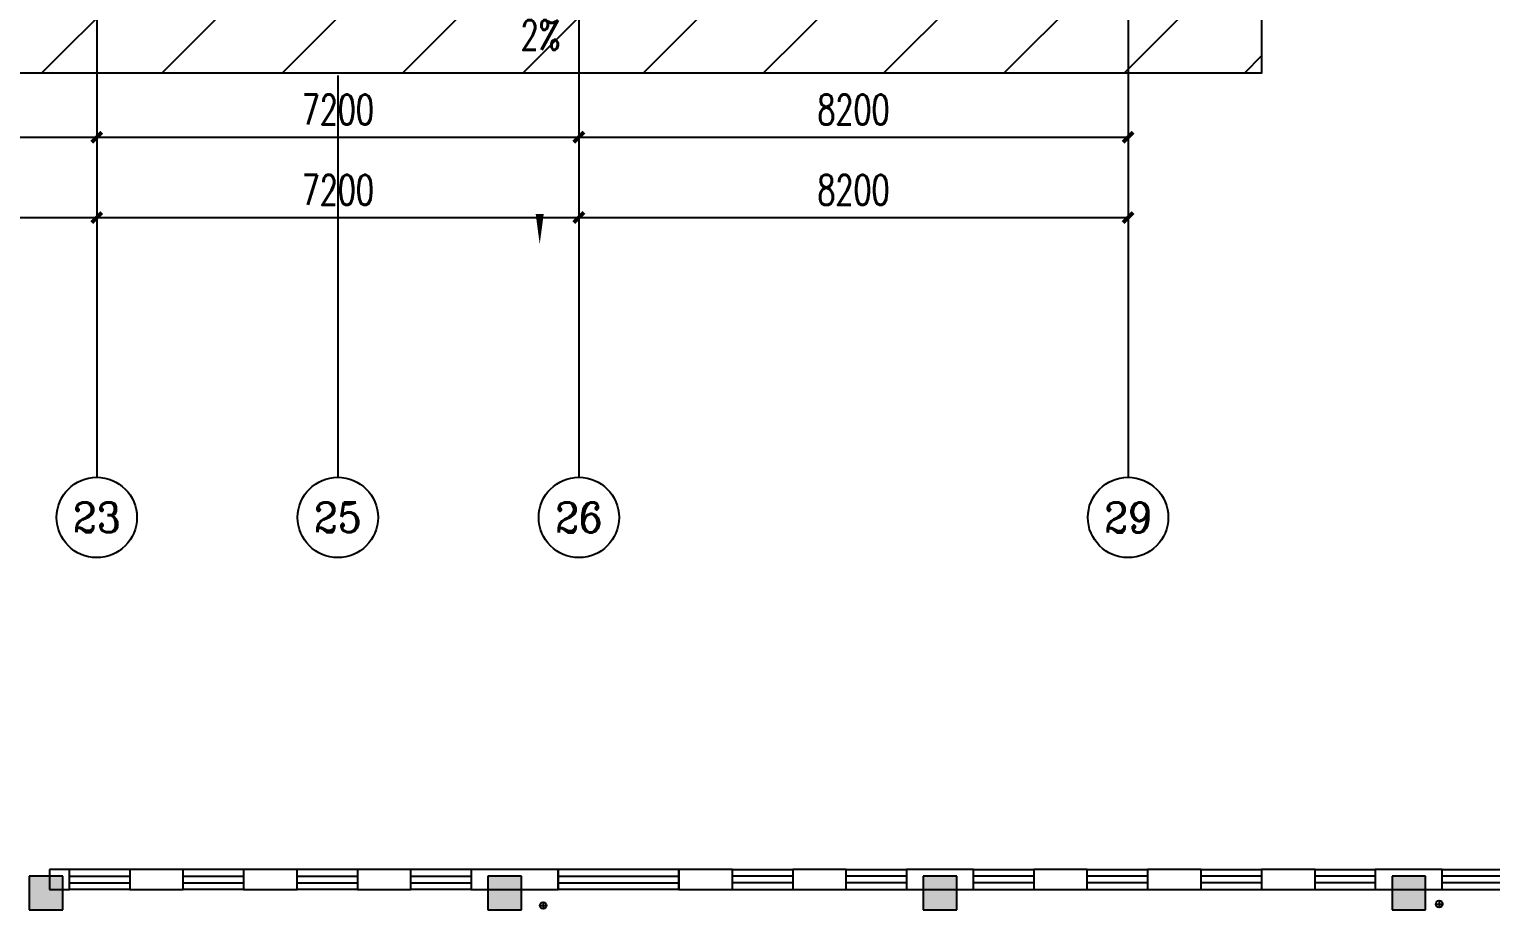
# Model space of a CAD drawing. Extents: x 1333527 to 1855755, y 1020844 to 1581249.
# Drawn here: x 1414274 to 1436099, y 1054977 to 1068127 of the extents above; entities that cross this region are included whole.
import ezdxf
from ezdxf.enums import TextEntityAlignment as Align

# ---------------------------------------------------------------- set-up
doc = ezdxf.new("R2010")
doc.units = 0
doc.header["$LTSCALE"] = 1000
doc.header["$PDSIZE"] = 5
doc.layers.add('1-建筑底图', color=8, linetype='Continuous', plot=False)
for name, color, linetype in [('AXIS_TEXT', 7, 'Continuous'), ('建筑-柱子', 9, 'Continuous'), ('建筑-柱子-填充', 8, 'Continuous'), ('排水', 153, 'Continuous')]:
    doc.layers.add(name, color=color, linetype=linetype)
doc.styles.add('_TCH_AXIS', font='COMPLEX', dxfattribs={"bigfont": 'GBCBIG'})
doc.styles.add('_TCH_DIM', font='SIMPLEX', dxfattribs={"bigfont": 'GBCBIG'})
doc.styles.add('_TCH_DIM_T3', font='SIMPLEX', dxfattribs={"width": 0.705882, "bigfont": 'GBCBIG'})
doc.styles.add('COMPLEX', font='COMPLEX')
doc.dimstyles.new('_TCH_ARCH&&150', dxfattribs={"dimtxt": 446.25, "dimasz": 150, "dimexe": 375, "dimexo": 450, "dimgap": 189.375, "dimtad": 1, "dimdec": 0, "dimzin": 0, "dimdsep": 46, "dimtxsty": '_TCH_DIM_T3', "dimblk": 'ARCHTICK', "dimcen": 0.09, "dimclrt": 7, "dimazin": 2, "dimtfac": 1, "dimtdec": 0, "dimtix": 1, "dimtmove": 2, "dimatfit": 3, "dimfxl": 1, "dimtolj": 1, "dimtzin": 0, "dimarcsym": 0})

# ---------------------------------------------------------------- blocks, each defined once
blk = doc.blocks.new('ng')
at = {"layer": '排水'}
for p, q in [((345991, 781358), (346091, 781358)), ((346041, 781408), (346041, 781308))]:
    blk.add_line(p, q, dxfattribs=at)
blk.add_circle((346041, 781358), 50, dxfattribs=at)
blk = doc.blocks.new('A$C4670417C')
at = {"layer": '建筑-柱子-填充'}
for points in [[(54500, 14300), (54000, 14300), (54000, 13800), (54500, 13800)], [(61350, 14300), (60850, 14300), (60850, 13800), (61350, 13800)], [(67850, 14300), (67350, 14300), (67350, 13800), (67850, 13800)], [(74850, 14300), (74350, 14300), (74350, 13800), (74850, 13800)]]:
    blk.add_hatch(color=256, dxfattribs=at).paths.add_polyline_path(points)
at = {"layer": '建筑-柱子'}
for p, q in [((54500, 14300), (54000, 14300)), ((54000, 14300), (54000, 13800)), ((54500, 13800), (54500, 14300)), ((61350, 14300), (60850, 14300)), ((60850, 14300), (60850, 13800)), ((61350, 13800), (61350, 14300)), ((67850, 14300), (67350, 14300)), ((67350, 14300), (67350, 13800)), ((67850, 13800), (67850, 14300)), ((74850, 14300), (74350, 14300)), ((74350, 14300), (74350, 13800)), ((74850, 13800), (74850, 14300)), ((54000, 13800), (54500, 13800)), ((60850, 13800), (61350, 13800)), ((67350, 13800), (67850, 13800)), ((74350, 13800), (74850, 13800))]:
    blk.add_line(p, q, dxfattribs=at)
blk = doc.blocks.new('$WINLIB2D$00000001')
at = {"color": 0}
for points in [[(-0.5, 0.5), (-0.5, -0.5)], [(-0.5, 0.5), (0.5, 0.5)], [(0.5, -0.5), (0.5, 0.5)], [(0.5, 0.167), (-0.5, 0.167)], [(0.5, -0.167), (-0.5, -0.167)], [(-0.5, -0.5), (0.5, -0.5)]]:
    blk.add_lwpolyline(points, dxfattribs=at)
blk = doc.blocks.new('1-二层建筑底图')
at = {"layer": '1-建筑底图', "color": 8}
for p, q in [((55400, 9900), (55100, 9900)), ((55100, 9900), (55100, 9600)), ((55400, 9600), (55400, 9900)), ((57100, 9900), (56300, 9900)), ((56300, 9900), (56300, 9600)), ((57100, 9600), (57100, 9900)), ((58800, 9900), (58000, 9900)), ((58000, 9900), (58000, 9600)), ((58800, 9600), (58800, 9900)), ((60500, 9900), (59700, 9900)), ((59700, 9900), (59700, 9600)), ((60500, 9600), (60500, 9900)), ((62700, 9900), (61400, 9900)), ((61400, 9900), (61400, 9600)), ((62700, 9600), (62700, 9900)), ((65300, 9900), (64500, 9900)), ((64500, 9900), (64500, 9600)), ((65300, 9600), (65300, 9900)), ((67000, 9900), (66200, 9900)), ((66200, 9900), (66200, 9600)), ((67000, 9600), (67000, 9900)), ((68900, 9900), (67900, 9900)), ((67900, 9900), (67900, 9600)), ((68900, 9600), (68900, 9900)), ((70600, 9900), (69800, 9900)), ((69800, 9900), (69800, 9600)), ((70600, 9600), (70600, 9900)), ((72300, 9900), (71500, 9900)), ((71500, 9900), (71500, 9600)), ((72300, 9600), (72300, 9900)), ((74000, 9900), (73200, 9900)), ((73200, 9900), (73200, 9600)), ((74000, 9600), (74000, 9900)), ((75900, 9900), (74900, 9900)), ((74900, 9900), (74900, 9600)), ((75900, 9600), (75900, 9900)), ((55100, 9600), (55400, 9600)), ((56300, 9600), (57100, 9600)), ((58000, 9600), (58800, 9600)), ((59700, 9600), (60500, 9600)), ((61400, 9600), (62700, 9600)), ((64500, 9600), (65300, 9600)), ((66200, 9600), (67000, 9600)), ((67900, 9600), (68900, 9600)), ((69800, 9600), (70600, 9600)), ((71500, 9600), (72300, 9600)), ((73200, 9600), (74000, 9600)), ((74900, 9600), (75900, 9600))]:
    blk.add_line(p, q, dxfattribs=at)
for name, p in [('A$C4670417C', (800, -4500)), ('ng', (-283566.5, -771995.3)), ('ng', (-270185.2, -771972.5))]:
    blk.add_blockref(name, p, dxfattribs=at)
at = {"layer": '1-建筑底图', "color": 8, "zscale": 300}
for p, xscale, yscale, rotation in [((55850, 9750), -900, 300, 359.9999999259053), ((57550, 9750), -900, 300, 359.9999999259053), ((59250, 9750), -900, 300, 359.9999999259053), ((60950, 9750), -900, 300, 359.9999999259053), ((63600, 9750), -1800, -300, 359.9999999259053), ((65750, 9750), 900, -300, 359.9999999259054), ((67450, 9750), 900, -300, 359.9999999259054), ((69350, 9750), 900, -300, 359.9999999259054), ((71050, 9750), 900, -300, 359.9999999259054), ((72750, 9750), 900, -300, 359.9999999259054), ((74450, 9750), 900, -300, 359.9999999259054), ((76350, 9750), 900, -300, 359.9999999259054)]:
    blk.add_blockref('$WINLIB2D$00000001', p, dxfattribs=dict(at, xscale=xscale, yscale=yscale, rotation=rotation))
blk = doc.blocks.new('_AXISO')
blk.add_circle((0, 0), 0.5)
at = {"layer": 'AXIS_TEXT', "style": 'COMPLEX', "width": 1.041667}
blk.add_attdef('A', text='', height=0.56, dxfattribs=at).set_placement((-0.25, -0.28), (0.25, -0.28), align=Align.FIT)
blk = doc.blocks.new('_ArchTick')
at = {"color": 0, "linetype": 'ByBlock', "const_width": 0.4}
blk.add_lwpolyline([(-0.5, -0.5), (0.5, 0.5)], dxfattribs=at)
blk = doc.blocks.new('*D94')
at = {"layer": '1-建筑底图', "color": 0, "lineweight": -2, "transparency": 16777216}
for p, q in [((921273, 1028261), (921273, 1025373)), ((929473, 1028261), (929473, 1025373)), ((921273, 1025748), (929473, 1025748))]:
    blk.add_line(p, q, dxfattribs=at)
at = {"layer": 'Defpoints', "color": 0}
for p in [(921273, 1028711), (929473, 1028711), (929473, 1025748)]:
    blk.add_point(p, dxfattribs=at)
at = {"layer": '1-建筑底图', "color": 0, "lineweight": -2, "transparency": 16777216, "xscale": 150, "yscale": 150, "zscale": 150, "rotation": 180}
blk.add_blockref('_ArchTick', (921273, 1025748), dxfattribs=at)
at = {"layer": '1-建筑底图', "color": 0, "lineweight": -2, "transparency": 16777216, "xscale": 150, "yscale": 150, "zscale": 150}
blk.add_blockref('_ArchTick', (929473, 1025748), dxfattribs=at)
at = {"layer": '1-建筑底图', "color": 7, "transparency": 16777216, "insert": (925373, 1026161), "char_height": 446.2, "attachment_point": 5, "style": '_TCH_DIM_T3'}
blk.add_mtext('\\A1;8200', dxfattribs=at)
blk = doc.blocks.new('*D95')
at = {"layer": '1-建筑底图', "color": 0, "lineweight": -2, "transparency": 16777216}
for p, q in [((929473, 1028261), (929473, 1025373)), ((936673, 1028261), (936673, 1025373)), ((929473, 1025748), (936673, 1025748))]:
    blk.add_line(p, q, dxfattribs=at)
at = {"layer": 'Defpoints', "color": 0}
for p in [(929473, 1028711), (936673, 1028711), (936673, 1025748)]:
    blk.add_point(p, dxfattribs=at)
at = {"layer": '1-建筑底图', "color": 0, "lineweight": -2, "transparency": 16777216, "xscale": 150, "yscale": 150, "zscale": 150, "rotation": 180}
blk.add_blockref('_ArchTick', (929473, 1025748), dxfattribs=at)
at = {"layer": '1-建筑底图', "color": 0, "lineweight": -2, "transparency": 16777216, "xscale": 150, "yscale": 150, "zscale": 150}
blk.add_blockref('_ArchTick', (936673, 1025748), dxfattribs=at)
at = {"layer": '1-建筑底图', "color": 7, "transparency": 16777216, "insert": (933073, 1026161), "char_height": 446.2, "attachment_point": 5, "style": '_TCH_DIM_T3'}
blk.add_mtext('\\A1;7200', dxfattribs=at)
blk = doc.blocks.new('*D96')
at = {"layer": '1-建筑底图', "color": 0, "lineweight": -2, "transparency": 16777216}
for p, q in [((936673, 1028261), (936673, 1025373)), ((944873, 1028261), (944873, 1025373)), ((936673, 1025748), (944873, 1025748))]:
    blk.add_line(p, q, dxfattribs=at)
at = {"layer": 'Defpoints', "color": 0}
for p in [(936673, 1028711), (944873, 1028711), (944873, 1025748)]:
    blk.add_point(p, dxfattribs=at)
at = {"layer": '1-建筑底图', "color": 0, "lineweight": -2, "transparency": 16777216, "xscale": 150, "yscale": 150, "zscale": 150, "rotation": 180}
blk.add_blockref('_ArchTick', (936673, 1025748), dxfattribs=at)
at = {"layer": '1-建筑底图', "color": 0, "lineweight": -2, "transparency": 16777216, "xscale": 150, "yscale": 150, "zscale": 150}
blk.add_blockref('_ArchTick', (944873, 1025748), dxfattribs=at)
at = {"layer": '1-建筑底图', "color": 7, "transparency": 16777216, "insert": (940773, 1026161), "char_height": 446.2, "attachment_point": 5, "style": '_TCH_DIM_T3'}
blk.add_mtext('\\A1;8200', dxfattribs=at)
blk = doc.blocks.new('*D106')
at = {"layer": '1-建筑底图', "color": 0, "lineweight": -2, "transparency": 16777216}
for p, q in [((921273, 1029461), (921273, 1026573)), ((929473, 1029461), (929473, 1026573)), ((921273, 1026948), (929473, 1026948))]:
    blk.add_line(p, q, dxfattribs=at)
at = {"layer": 'Defpoints', "color": 0}
for p in [(921273, 1029911), (929473, 1029911), (929473, 1026948)]:
    blk.add_point(p, dxfattribs=at)
at = {"layer": '1-建筑底图', "color": 0, "lineweight": -2, "transparency": 16777216, "xscale": 150, "yscale": 150, "zscale": 150, "rotation": 180}
blk.add_blockref('_ArchTick', (921273, 1026948), dxfattribs=at)
at = {"layer": '1-建筑底图', "color": 0, "lineweight": -2, "transparency": 16777216, "xscale": 150, "yscale": 150, "zscale": 150}
blk.add_blockref('_ArchTick', (929473, 1026948), dxfattribs=at)
at = {"layer": '1-建筑底图', "color": 7, "transparency": 16777216, "insert": (925373, 1027361), "char_height": 446.2, "attachment_point": 5, "style": '_TCH_DIM_T3'}
blk.add_mtext('\\A1;8200', dxfattribs=at)
blk = doc.blocks.new('*D107')
at = {"layer": '1-建筑底图', "color": 0, "lineweight": -2, "transparency": 16777216}
for p, q in [((929473, 1029461), (929473, 1026573)), ((936673, 1029461), (936673, 1026573)), ((929473, 1026948), (936673, 1026948))]:
    blk.add_line(p, q, dxfattribs=at)
at = {"layer": 'Defpoints', "color": 0}
for p in [(929473, 1029911), (936673, 1029911), (936673, 1026948)]:
    blk.add_point(p, dxfattribs=at)
at = {"layer": '1-建筑底图', "color": 0, "lineweight": -2, "transparency": 16777216, "xscale": 150, "yscale": 150, "zscale": 150, "rotation": 180}
blk.add_blockref('_ArchTick', (929473, 1026948), dxfattribs=at)
at = {"layer": '1-建筑底图', "color": 0, "lineweight": -2, "transparency": 16777216, "xscale": 150, "yscale": 150, "zscale": 150}
blk.add_blockref('_ArchTick', (936673, 1026948), dxfattribs=at)
at = {"layer": '1-建筑底图', "color": 7, "transparency": 16777216, "insert": (933073, 1027361), "char_height": 446.2, "attachment_point": 5, "style": '_TCH_DIM_T3'}
blk.add_mtext('\\A1;7200', dxfattribs=at)
blk = doc.blocks.new('*D108')
at = {"layer": '1-建筑底图', "color": 0, "lineweight": -2, "transparency": 16777216}
for p, q in [((936673, 1029461), (936673, 1026573)), ((944873, 1029461), (944873, 1026573)), ((936673, 1026948), (944873, 1026948))]:
    blk.add_line(p, q, dxfattribs=at)
at = {"layer": 'Defpoints', "color": 0}
for p in [(936673, 1029911), (944873, 1029911), (944873, 1026948)]:
    blk.add_point(p, dxfattribs=at)
at = {"layer": '1-建筑底图', "color": 0, "lineweight": -2, "transparency": 16777216, "xscale": 150, "yscale": 150, "zscale": 150, "rotation": 180}
blk.add_blockref('_ArchTick', (936673, 1026948), dxfattribs=at)
at = {"layer": '1-建筑底图', "color": 0, "lineweight": -2, "transparency": 16777216, "xscale": 150, "yscale": 150, "zscale": 150}
blk.add_blockref('_ArchTick', (944873, 1026948), dxfattribs=at)
at = {"layer": '1-建筑底图', "color": 7, "transparency": 16777216, "insert": (940773, 1027361), "char_height": 446.2, "attachment_point": 5, "style": '_TCH_DIM_T3'}
blk.add_mtext('\\A1;8200', dxfattribs=at)
blk = doc.blocks.new('1-屋顶层建筑底图')
at = {"layer": '1-建筑底图'}
h = blk.add_hatch(dxfattribs=at)
h.set_pattern_fill('ANSI31', color=8, scale=800)
h.set_pattern_definition([(45, (-831142.2, -501018.1), (-898.0256, 898.0256), [])])
h.paths.add_polyline_path([(0, 33600), (4600, 33600), (4600, 34300), (11800, 34300), (15600, 34300), (19200, 34300), (19200, 33600), (23800, 33600), (23800, 0), (19200, 0), (19200, -700), (15600, -700), (11800, -700), (4600, -700), (4600, 0), (0, 0)], flags=0)
h.paths.add_polyline_path([(0, 33600), (4600, 33600), (4600, 34300), (11800, 34300), (15600, 34300), (19200, 34300), (19200, 33600), (23800, 33600), (23800, 0), (19200, 0), (19200, -700), (15600, -700), (15600, -700), (11800, -700), (4600, -700), (4600, 0), (0, 0)], flags=16)
h.paths.add_polyline_path([(15600, -1900), (25700, -1900), (25700, 35500), (-1900, 35500), (-1900, -1900), (11800, -1900)])
at = {"layer": '1-建筑底图', "color": 8}
for p, q in [((8300, -1941.3), (8300, -7941.3)), ((11900, -1941.3), (11900, -7941.3)), ((15500, -1941.3), (15500, -7941.3)), ((23700, -1941.3), (23700, -7941.3))]:
    blk.add_line(p, q, dxfattribs=at)
blk.add_lwpolyline([(25700, 35500), (21100, 35500), (21100, 35500), (15600, 35500), (11800, 35500), (2700, 35500), (2700, 35500), (-1900, 35500), (-1900, -1900), (2700, -1900), (2700, -1900), (11800, -1900), (15600, -1900), (21100, -1900), (21100, -1900), (25700, -1900)], close=True, dxfattribs=at)
blk.add_lwpolyline([(14914.6, -1716.7, 0, 0, 0), (14914.6, -4460.2, 0, 120, 0), (14914.6, -4010.2, 0, 0, 0)], format="xyseb", dxfattribs=at)
ref = blk.add_blockref('_AXISO', (8300, -8541.3), dxfattribs=dict(at, xscale=1200, yscale=1200, zscale=1200))
ref.add_attrib('A', '23', dxfattribs={"layer": 'AXIS_TEXT', "height": 441.41, "style": '_TCH_AXIS'}).set_placement((7942.7, -8762), (8657.3, -8762), align=Align.FIT)
ref = blk.add_blockref('_AXISO', (11900, -8541.3), dxfattribs=dict(at, xscale=1200, yscale=1200, zscale=1200))
ref.add_attrib('A', '25', dxfattribs={"layer": 'AXIS_TEXT', "height": 441.41, "style": '_TCH_AXIS'}).set_placement((11542.7, -8762), (12257.3, -8762), align=Align.FIT)
ref = blk.add_blockref('_AXISO', (15500, -8541.3), dxfattribs=dict(at, xscale=1200, yscale=1200, zscale=1200))
ref.add_attrib('A', '26', dxfattribs={"layer": 'AXIS_TEXT', "height": 450.98, "style": '_TCH_AXIS', "width": 0.970588}).set_placement((15145.7, -8766.8), (15854.3, -8766.8), align=Align.FIT)
ref = blk.add_blockref('_AXISO', (23700, -8541.3), dxfattribs=dict(at, xscale=1200, yscale=1200, zscale=1200))
ref.add_attrib('A', '29', dxfattribs={"layer": 'AXIS_TEXT', "height": 450.98, "style": '_TCH_AXIS', "width": 0.970588}).set_placement((23345.7, -8766.8), (24054.3, -8766.8), align=Align.FIT)
at = {"layer": '1-建筑底图', "color": 8, "style": '_TCH_DIM', "width": 0.705882}
blk.add_text('2%%%', height=446.25, dxfattribs=at).set_placement((14629.6, -1559.2))
at = {"layer": '1-建筑底图', "color": 8}
for p1, p2, picture, middle in [((100, 100), (8300, 100), '*D106', (4200, -2450)), ((8300, 100), (15500, 100), '*D107', (11900, -2450)), ((15500, 100), (23700, 100), '*D108', (19600, -2450)), ((100, -1100), (8300, -1100), '*D94', (4200, -3650)), ((8300, -1100), (15500, -1100), '*D95', (11900, -3650)), ((15500, -1100), (23700, -1100), '*D96', (19600, -3650))]:
    dim = blk.add_aligned_dim(p1=p1, p2=p2, distance=-2962.5, dimstyle='_TCH_ARCH&&150', dxfattribs=at)
    dim.commit()
    dim.dimension.update_dxf_attribs({"geometry": picture, "text_midpoint": middle, "insert": (-921173.1, -1029811)})

msp = doc.modelspace()

# ---------------------------------------------------------------- block references
at = {"layer": '1-建筑底图'}
for name, p in [('1-二层建筑底图', (1359474, 1045677)), ('1-屋顶层建筑底图', (1406982, 1069377))]:
    msp.add_blockref(name, p, dxfattribs=at)

doc.saveas('drawing.dxf')
